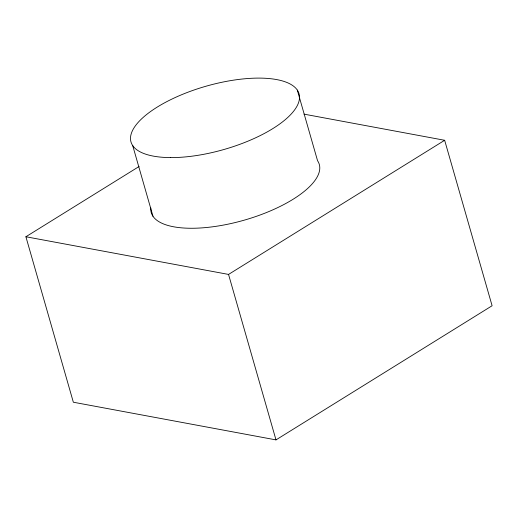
<?xml version="1.0" encoding="UTF-8"?>
<svg xmlns="http://www.w3.org/2000/svg" width="518" height="518" viewBox="0 0 518 518"><rect width="100%" height="100%" fill="white"/><g stroke="black" fill="none" stroke-linecap="round" stroke-linejoin="round"><path stroke-width="0.78" d="M303.995 114.135L444.651 140.281L492.1 305.749L275.99 439.892L73.349 402.221L25.9 236.752L139.102 166.492M25.9 236.752L228.542 274.423L444.651 140.281M297.306 90.087L317.566 160.755A87.412 32.887 -16 0 1 243.609 220.338A87.412 32.887 -16 0 1 150.809 207.977M228.542 274.423L275.99 439.892M132.718 145.616L152.985 216.284M170.428 157.595A87.412 32.887 -16 0 0 299.482 98.388A87.412 32.887 -16 0 0 175.129 97.565A87.412 32.887 -16 0 0 170.428 157.595"/></g></svg>
